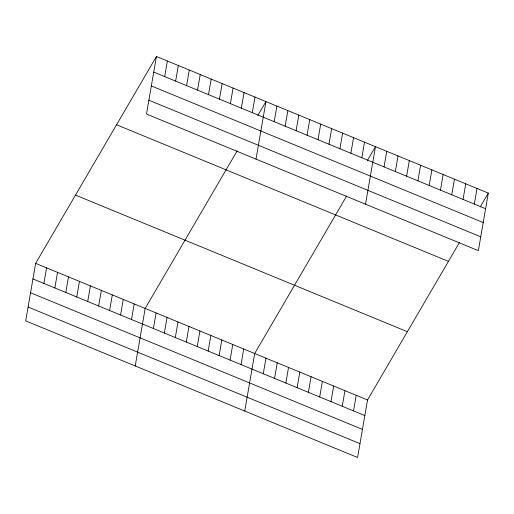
<?xml version="1.0" encoding="UTF-8"?>
<svg xmlns="http://www.w3.org/2000/svg" width="514" height="514" viewBox="0 0 514 514"><rect width="100%" height="100%" fill="white"/><g stroke="black" fill="none" stroke-linecap="round" stroke-linejoin="round"><path stroke-width="0.77" d="M156.423 56.501L146.484 114.037L478.361 250.646L488.3 193.11L156.423 56.501L35.639 263.354L25.7 320.89L357.577 457.499L367.516 399.963L459.555 242.338M43.896 283.445L46.588 267.858M54.85 287.956L57.542 272.369M65.805 292.466L68.497 276.879M76.753 296.97L79.445 281.383M87.708 301.48L90.4 285.893M98.656 305.984L101.348 290.404M109.61 310.495L112.303 294.907M120.559 315.005L123.251 299.418M164.686 76.599L167.378 61.012M131.513 319.509L134.205 303.928M175.634 81.103L178.326 65.522M135.221 365.968L145.16 308.432L237.198 150.808M186.588 85.613L189.28 70.026M153.416 328.53L156.108 312.942M197.537 90.123L200.229 74.536M164.371 333.033L167.063 317.453M208.491 94.627L211.183 79.04M175.319 337.544L178.011 321.957M219.446 99.138L222.138 83.551M186.274 342.054L188.966 326.467M230.394 103.648L233.086 88.061M197.222 346.558L199.914 330.971M241.349 108.152L244.041 92.565M208.176 351.068L210.868 335.481M252.297 112.662L254.989 97.075M219.131 355.579L221.823 339.992M256.004 159.122L265.944 101.586L257.893 115.367M230.079 360.083L232.771 344.496M274.2 121.677L276.892 106.09M241.034 364.593L243.726 349.006M285.154 126.187L287.846 110.6M244.741 411.052L254.674 353.516L346.719 195.892M296.109 130.697L298.801 115.11M263.271 373.742L265.963 358.162M307.057 135.201L309.749 119.614M274.553 378.388L277.245 362.807M318.012 139.712L320.704 124.125M285.835 383.033L288.527 367.446M328.96 144.216L331.652 128.635M297.118 387.678L299.81 372.091M339.915 148.726L342.607 133.139M308.406 392.323L311.099 376.736M350.863 153.236L353.561 137.649M319.689 396.969L322.381 381.382M361.817 157.74L364.51 142.16M330.971 401.614L333.663 386.027M365.525 204.199L375.464 146.663L367.414 160.452M342.253 406.259L344.945 390.672M384.054 166.896L386.746 151.309M353.536 410.904L356.228 395.317M395.337 171.541L398.029 155.954M406.619 176.186L409.311 160.599M417.908 180.832L420.6 165.245M429.19 185.477L431.882 169.89M440.472 190.122L443.164 174.535M451.755 194.761L454.447 179.18M463.043 199.406L465.735 183.826M474.326 204.052L477.018 188.465M480.249 206.898L488.3 193.11M153.731 72.088L485.608 208.697M151.341 85.934L483.218 222.543M148.874 100.198L480.751 236.806M116.562 124.761L448.439 261.375M75.5 195.095L407.371 331.703M35.639 263.354L367.516 399.963M32.947 278.941L364.824 415.55M30.557 292.781L362.434 429.389M28.09 307.044L359.967 443.653"/></g></svg>
